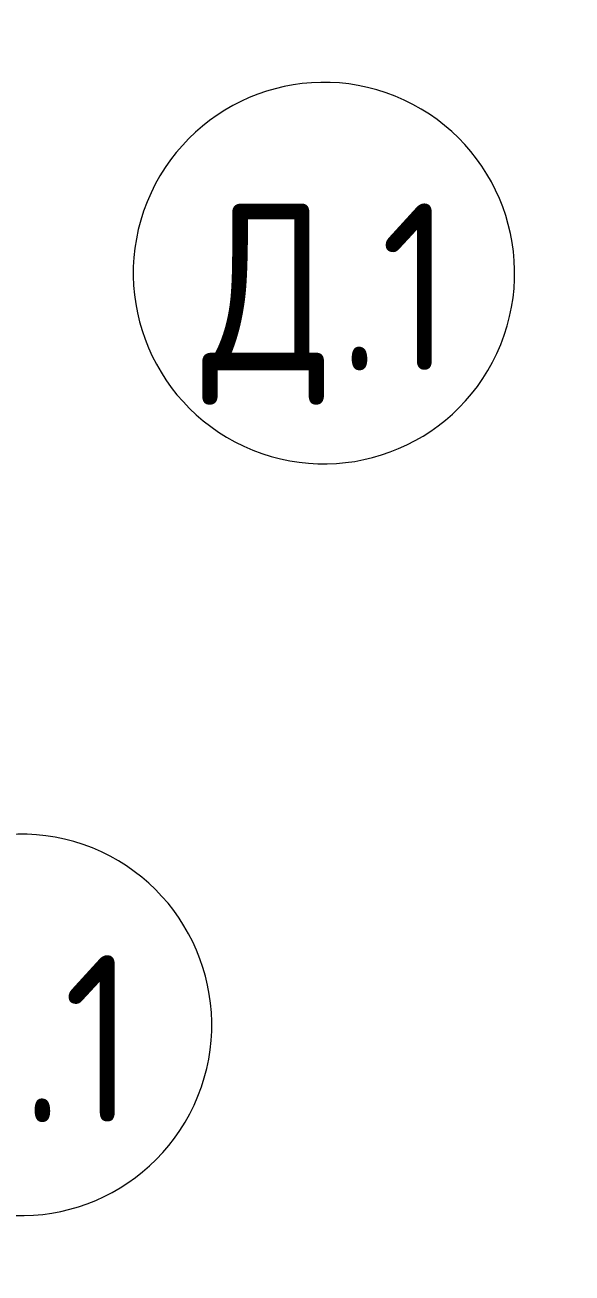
# Model space of a CAD drawing. Header units: millimetres. Extents: x -584918 to 2941280, y 3000189 to 4229862.
# Drawn here: x -471038 to -469890, y 3886015 to 3888633 of the extents above; entities that cross this region are included whole.
import ezdxf

# ---------------------------------------------------------------- set-up
doc = ezdxf.new("R2010")
doc.units = ezdxf.units.MM
doc.layers.add('Оси', color=7, linetype='Continuous', lineweight=0)
doc.styles.add('GOST Common', font='', dxfattribs={"width": 0.9, "height": 700})
doc.styles.get('GOST Common').set_extended_font_data('GOST Common')

# ---------------------------------------------------------------- blocks, each defined once
blk = doc.blocks.new('Ось сетки - Круг_Ø8 мм-6577-АР Этаж 02')
at = {"layer": 'Оси'}
for start, end in [(360, 180), (180, 360)]:
    blk.add_arc((0, 0), 4, start, end, dxfattribs=at)

msp = doc.modelspace()

# ---------------------------------------------------------------- block references
at = {"layer": 'Оси', "xscale": 99.99999999999993, "yscale": 99.99999999999993, "zscale": 99.99999999999993, "rotation": 248.0513009164574}
for p in [(-470410.328, 3888112.516), (-471045.748, 3886535.734)]:
    msp.add_blockref('Ось сетки - Круг_Ø8 мм-6577-АР Этаж 02', p, dxfattribs=at)

# ---------------------------------------------------------------- texts
at = {"layer": 'Оси', "char_height": 350, "attachment_point": 1, "style": 'GOST Common'}
for s, insert, width in [('\\fGOST Common|b0|i0|c204|p34|;\\W.9;Д', (-470665.746, 3888258.682), 346.329), ('.1', (-470379.996, 3888258.682), 303.03787), ('.1', (-471045.247, 3886681.9), 303.03787)]:
    msp.add_mtext(s, dxfattribs=dict(at, insert=insert, width=width))

doc.saveas('drawing.dxf')
